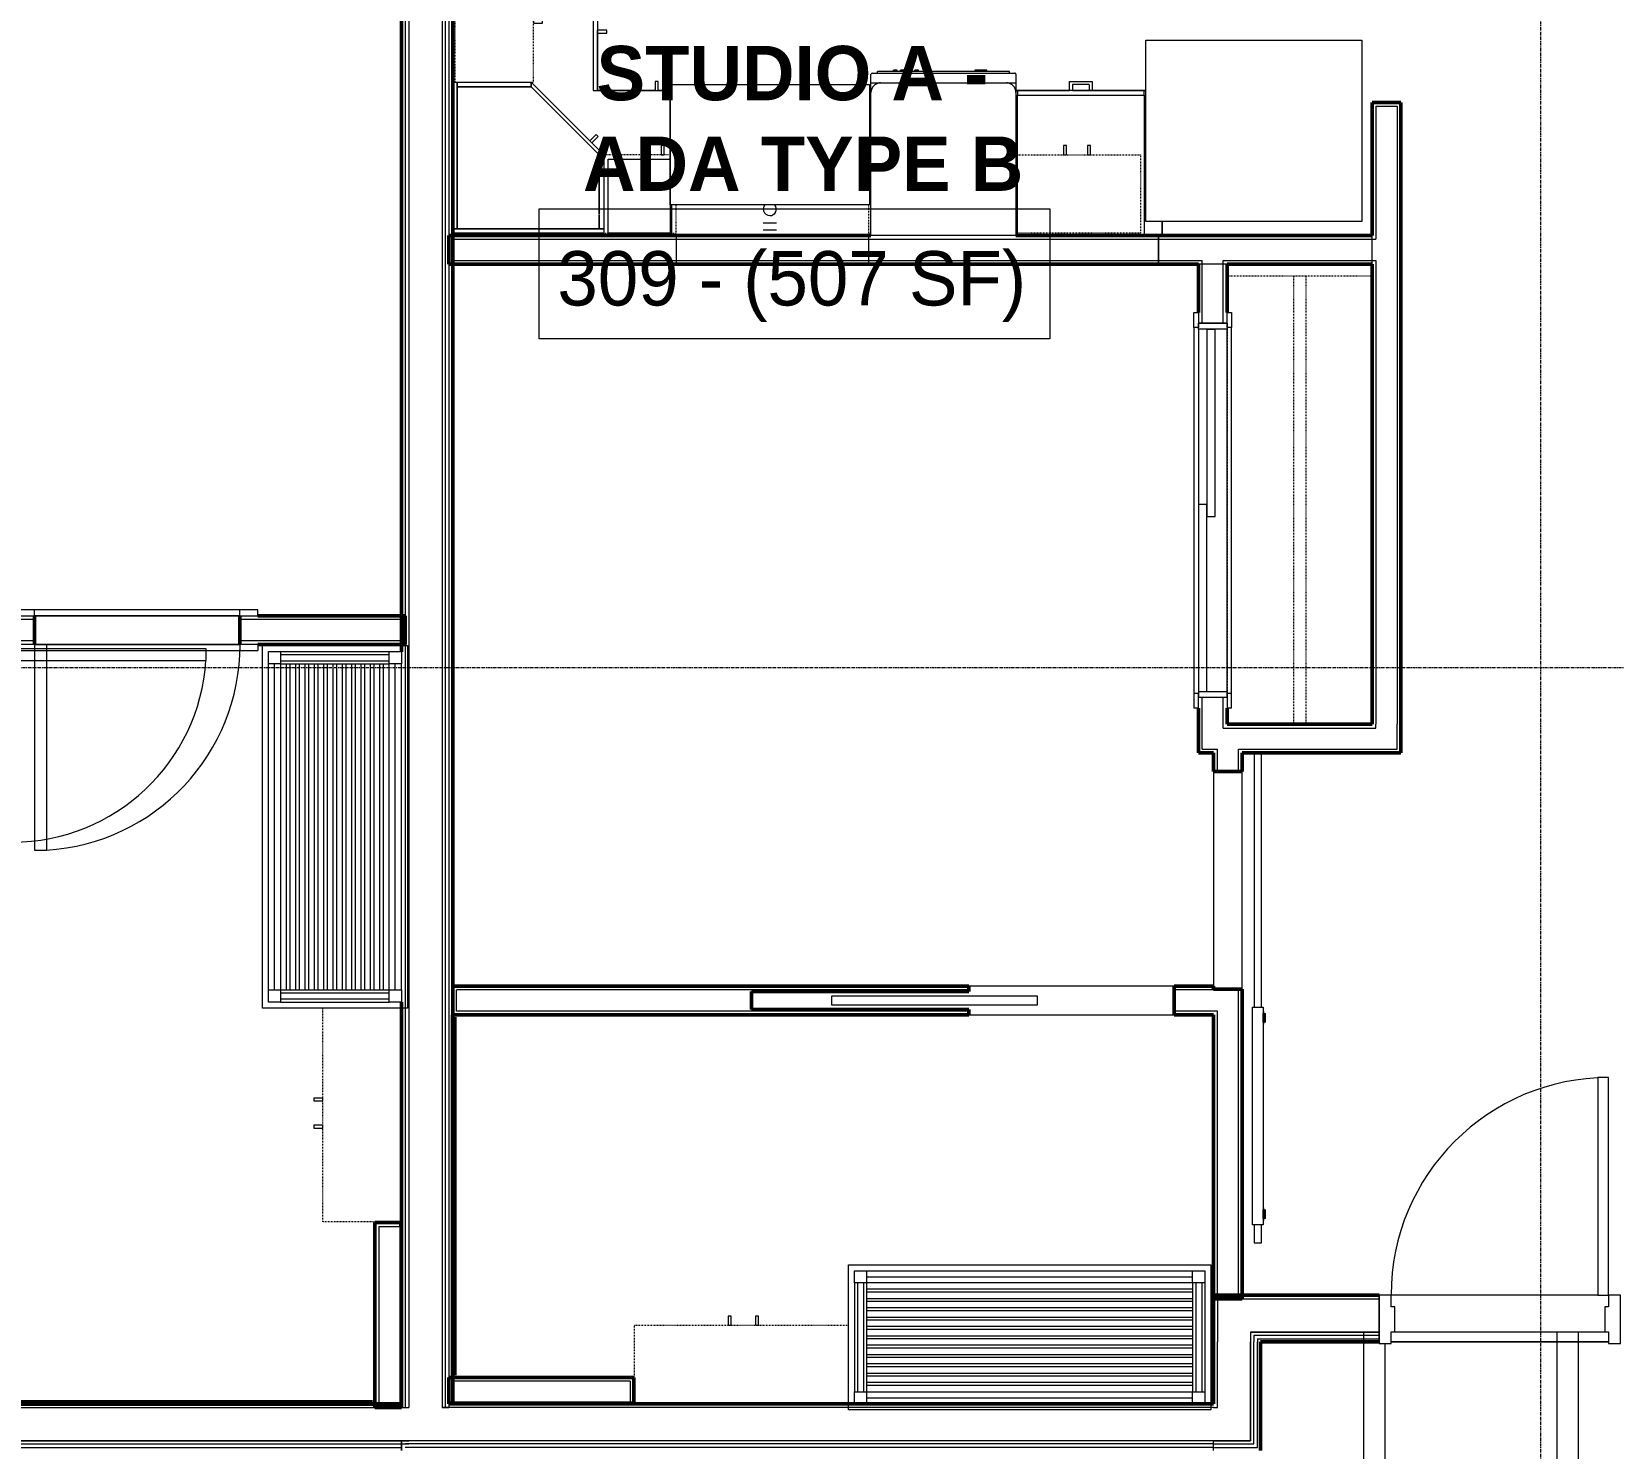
# Model space of a CAD drawing. Header units: inches. Extents: x -4218 to -1830, y 9767 to 12426.
# Drawn here: x -3404.2 to -3142.3, y 11718 to 11952.5 of the extents above; entities that cross this region are included whole.
import ezdxf

# ---------------------------------------------------------------- set-up
doc = ezdxf.new("R2010")
doc.units = ezdxf.units.IN
doc.header["$MEASUREMENT"] = 0
doc.linetypes.add('Dash', pattern=[0.25, 0.125, -0.125])
doc.linetypes.add('Grid Line 1_2_', pattern=[0.875, 0.5, -0.125, 0.125, -0.125])
for name, color, linetype, lineweight in [('0-1', 7, 'Continuous', 5), ('0-2', 10, 'Continuous', 9), ('A-AREA-IDEN', 2, 'Continuous', 9), ('A-DETL-MBND', 5, 'Continuous', 9), ('A-DOOR-1', 10, 'Continuous', 9), ('A-DOOR-2', 50, 'Continuous', 20), ('A-DOOR-4', 7, 'Continuous', 50), ('A-DOOR-FRAM-1', 10, 'Continuous', 9), ('A-DOOR-FRAM-3', 50, 'Continuous', 20), ('A-ROOF-1', 132, 'Continuous', 9), ('A-WALL-1', 7, 'Continuous', 50), ('A-WALL-2', 250, 'Continuous', 13), ('A-WALL-3', 10, 'Continuous', 9), ('A-WALL-4', 252, 'Continuous', 9), ('A-WALL-5', 253, 'Continuous', 9), ('A-WALL-6', 254, 'Continuous', 9), ('A-WALL-7', 113, 'Continuous', 9), ('I-WALL-1', 7, 'Continuous', 50), ('I-WALL-2', 10, 'Continuous', 9), ('I-WALL-3', 252, 'Continuous', 9), ('I-WALL-4', 253, 'Continuous', 9), ('P-SANR-FIXT-1', 10, 'Continuous', 9), ('P-SANR-FIXT-2', 252, 'Continuous', 9), ('Q-CASE', 31, 'Continuous', 9), ('Q-CASE-1', 253, 'Continuous', 9), ('Q-CASE-2', 252, 'Continuous', 9), ('Q-CASE-3', 10, 'Continuous', 9), ('Q-CASE-4', 252, 'Dash', 9), ('Q-CASE-5', 253, 'Dash', 9), ('Q-CASE-6', 254, 'Continuous', 9), ('Q-CASE-8', 10, 'Dash', 9), ('Q-CASE-HDLN-1', 10, 'Dash', 9), ('Q-CASE-HDLN-2', 252, 'Dash', 9), ('Q-SPCQ-1', 10, 'Continuous', 9), ('S-BEAM', 12, 'Continuous', 9), ('S-GRID-1', 1, 'Grid Line 1_2_', 9)]:
    doc.layers.add(name, color=color, linetype=linetype, lineweight=lineweight)
doc.styles.add('Century Gothic', font='ufonts.com_century-gothic.ttf', dxfattribs={"height": 9})
doc.styles.add('Century Gothic_B', font='GOTHICB.TTF', dxfattribs={"height": 9})

# ---------------------------------------------------------------- blocks, each defined once
blk = doc.blocks.new('SWING - SINGLE - FLUSH - 2-10 x 6-8 - PRIVACY-3199407-BACKGROUND - RCP - 3RD FLOOR')
at = {"layer": 'A-DOOR-1'}
blk.add_arc((17, 2.37), 34.07, 93.3657, 180, dxfattribs=at)
at = {"layer": 'A-DOOR-2'}
for p, q in [((15, 2.37), (15, 36.38)), ((17, 36.38), (15, 36.38)), ((17, 2.37), (17, 36.38)), ((17, 2.37), (15, 2.37))]:
    blk.add_line(p, q, dxfattribs=at)
at = {"layer": 'A-DOOR-FRAM-1'}
for p, q in [((-17, 3.37), (-20, 3.37)), ((-20, 2.37), (-20, 3.37)), ((17, 3.37), (-17, 3.37)), ((-17, 2.37), (-17, 3.37)), ((20, 3.37), (17, 3.37)), ((17, 2.37), (17, 3.37)), ((20, 2.37), (20, 3.37)), ((-20, 2.37), (-17, 2.37)), ((-17, 2.37), (17, 2.37)), ((17, 2.37), (20, 2.37)), ((-17, -2.38), (-20, -2.38)), ((-20, -2.38), (-20, -3.38)), ((17, -2.38), (-17, -2.38)), ((-17, -2.38), (-17, -3.38)), ((20, -2.38), (17, -2.38)), ((17, -2.38), (17, -3.38)), ((20, -2.38), (20, -3.38)), ((-20, -3.38), (-17, -3.38)), ((-17, -3.38), (17, -3.38)), ((17, -3.38), (20, -3.38))]:
    blk.add_line(p, q, dxfattribs=at)
blk = doc.blocks.new('SWING - SINGLE - FLUSH - 2-8 x 6-8 - PASSAGE-V59-BACKGROUND - RCP - 3RD FLOOR')
at = {"layer": 'A-DOOR-1'}
blk.add_arc((16, -2.38), 32.07, 180, 266.4241, dxfattribs=at)
at = {"layer": 'A-DOOR-2'}
for p, q in [((14, -2.38), (14, -34.38)), ((16, -2.38), (14, -2.38)), ((16, -2.38), (16, -34.38)), ((16, -34.38), (14, -34.38))]:
    blk.add_line(p, q, dxfattribs=at)
at = {"layer": 'A-DOOR-FRAM-1'}
for p, q in [((-16, 3.37), (-19, 3.37)), ((-19, 3.37), (-19, 2.37)), ((-16, 3.37), (-16, 2.37)), ((-12.08, 3.37), (-16, 3.37)), ((16, 3.37), (12.92, 3.37)), ((19, 3.37), (16, 3.37)), ((16, 3.37), (16, 2.37)), ((19, 3.37), (19, 2.37)), ((-19, 2.37), (-16, 2.37)), ((-16, 2.37), (-12.08, 2.37)), ((12.92, 2.37), (16, 2.37)), ((16, 2.37), (19, 2.37)), ((-16, -2.38), (-19, -2.38)), ((-19, -3.38), (-19, -2.38)), ((-16, -3.38), (-16, -2.38)), ((16, -2.38), (-16, -2.38)), ((19, -2.38), (16, -2.38)), ((16, -3.38), (16, -2.38)), ((19, -3.38), (19, -2.38)), ((-19, -3.38), (-16, -3.38)), ((-16, -3.38), (15.63, -3.38)), ((16, -3.38), (19, -3.38))]:
    blk.add_line(p, q, dxfattribs=at)
blk = doc.blocks.new('Bath Vanity - Bath Vanity 60_-3150019-BACKGROUND - RCP - 3RD FLOOR')
at = {"layer": 'Q-CASE-2'}
for p, q in [((-29.26, 0), (-29.26, 1)), ((30.74, 1), (30.74, 0)), ((30.74, 0), (-29.26, 0))]:
    blk.add_line(p, q, dxfattribs=at)
at = {"layer": 'Q-CASE-3'}
for p, q in [((-29.26, 1), (-29.26, 24)), ((-29.26, 24), (30.74, 24)), ((30.74, 24), (30.74, 1)), ((-28.26, 21), (-28.26, 23)), ((-28.26, 23), (-26.26, 23)), ((-28.26, 21), (-28.26, 3)), ((-26.26, 21), (-28.26, 21)), ((-27.76, 21), (-27.76, 3)), ((-26.76, 21), (-26.76, 3)), ((-26.26, 23), (27.74, 23)), ((-26.26, 23), (-26.26, 21)), ((-26.26, 22), (27.74, 22)), ((27.74, 21), (-26.26, 21)), ((-26.26, 21), (-26.26, 3)), ((27.74, 21), (27.74, 23)), ((27.74, 23), (29.74, 23)), ((27.74, 21), (27.74, 3)), ((29.74, 21), (27.74, 21)), ((28.24, 21), (28.24, 3)), ((29.24, 21), (29.24, 3)), ((29.74, 23), (29.74, 21)), ((29.74, 21), (29.74, 3)), ((-26.26, 20), (27.74, 20)), ((27.74, 19.45), (-26.26, 19.45)), ((-26.26, 18.45), (27.74, 18.45)), ((27.74, 17.91), (-26.26, 17.91)), ((-26.26, 16.91), (27.74, 16.91)), ((27.74, 16.36), (-26.26, 16.36)), ((-26.26, 15.36), (27.74, 15.36)), ((27.74, 14.82), (-26.26, 14.82)), ((-26.26, 13.82), (27.74, 13.82)), ((27.74, 13.27), (-26.26, 13.27)), ((-26.26, 12.27), (27.74, 12.27)), ((27.74, 11.73), (-26.26, 11.73)), ((-26.26, 10.73), (27.74, 10.73)), ((27.74, 10.18), (-26.26, 10.18)), ((-26.26, 9.18), (27.74, 9.18)), ((27.74, 8.64), (-26.26, 8.64)), ((-26.26, 7.64), (27.74, 7.64)), ((27.74, 7.09), (-26.26, 7.09)), ((-26.26, 6.09), (27.74, 6.09)), ((27.74, 5.55), (-26.26, 5.55)), ((-28.26, 1), (-28.26, 3)), ((-28.26, 3), (-26.26, 3)), ((-26.26, 4.55), (27.74, 4.55)), ((27.74, 4), (-26.26, 4)), ((-26.26, 3), (27.74, 3)), ((-26.26, 3), (-26.26, 1)), ((27.74, 1), (27.74, 3)), ((27.74, 3), (29.74, 3)), ((29.74, 3), (29.74, 1)), ((-26.26, 1), (-28.26, 1)), ((-26.26, 2), (27.74, 2)), ((-26.26, 1), (27.74, 1)), ((29.74, 1), (27.74, 1))]:
    blk.add_line(p, q, dxfattribs=at)
blk = doc.blocks.new('300 Series Wall Hung Cabinet_326 - 36_-V55-BACKGROUND - RCP - 3RD FLOOR')
at = {"layer": 'Q-CASE-3'}
for p, q in [((-2.01, 14.69), (-2.5, 14.69)), ((-2.5, 14.69), (-2.5, 13.19)), ((-2.5, 13.19), (-2.01, 13.19)), ((-2.01, 13.19), (-2.01, 14.69)), ((2.49, 14.69), (2, 14.69)), ((2, 14.69), (2, 13.19)), ((2, 13.19), (2.49, 13.19)), ((2.49, 13.19), (2.49, 14.69))]:
    blk.add_line(p, q, dxfattribs=at)
at = {"layer": 'Q-CASE-4'}
blk.add_line((17.37, 0.19), (-18, 0.19), dxfattribs=at)
at = {"layer": 'Q-CASE-8'}
for p, q in [((-18, 0.19), (-18, 13.19)), ((-18, 13.19), (17.37, 13.19))]:
    blk.add_line(p, q, dxfattribs=at)
blk = doc.blocks.new('POCKET - FLUSH - 2-10 x 6-8-2882530-BACKGROUND - RCP - 3RD FLOOR')
at = {"layer": 'A-DOOR-2'}
for p, q in [((-39.67, -0.75), (-39.67, 0.75)), ((-39.67, 0.75), (-5.67, 0.75)), ((-5.67, 0.75), (-5.67, -0.75)), ((-5.67, -0.75), (-39.67, -0.75))]:
    blk.add_line(p, q, dxfattribs=at)
blk = doc.blocks.new('SLIDING - FLUSH - 5-0 x 6-8-3203585-BACKGROUND - RCP - 3RD FLOOR')
at = {"layer": 'A-DOOR-1'}
for p, q in [((-32.75, 2.25), (-32.75, 3)), ((-30.25, 3), (-32.75, 3)), ((30.25, 3), (-30.25, 3)), ((-30.25, 3), (-30.25, 2.25)), ((30.25, 2.25), (30.25, 3)), ((30.25, 3), (32.75, 3)), ((32.75, 3), (32.75, 2.25)), ((-32.75, 2.25), (-30.25, 2.25)), ((1, 2.25), (-30, 2.25)), ((-30, 2.25), (-30, 0.88)), ((-30, 0.88), (1, 0.88)), ((30, 0.88), (-1, 0.88)), ((-1, 0.88), (-1, -0.5)), ((1, 2.25), (1, 0.88)), ((30, 0.88), (30, -0.5)), ((32.75, 2.25), (30.25, 2.25)), ((-32.75, -3.25), (-32.75, -2.5)), ((-30.25, -2.5), (-32.75, -2.5)), ((-30.25, -2.5), (-30.25, -3.25)), ((-1, -0.5), (30, -0.5)), ((30.25, -2.5), (32.75, -2.5)), ((30.25, -3.25), (30.25, -2.5)), ((32.75, -2.5), (32.75, -3.25)), ((-32.75, -3.25), (-30.25, -3.25)), ((-30.25, -3.25), (30.25, -3.25)), ((32.75, -3.25), (30.25, -3.25))]:
    blk.add_line(p, q, dxfattribs=at)
at = {"layer": 'A-DOOR-FRAM-1'}
for p, q in [((-30, 2.25), (-31, 2.25)), ((-31, -2.5), (-31, 2.25)), ((-30, 2.25), (-30, -2.5)), ((30, 2.25), (1, 2.25)), ((30, -2.5), (30, 2.25)), ((30, 2.25), (31, 2.25)), ((31, 2.25), (31, -2.5)), ((-31, -2.5), (-30, -2.5)), ((-30, -2.5), (30, -2.5)), ((31, -2.5), (30, -2.5))]:
    blk.add_line(p, q, dxfattribs=at)
blk = doc.blocks.new('Refrigerator_-_Side-by-Side_6047 - 36_ X 30_-1372843-BACKGROUND - RCP - 3RD FLOOR')
at = {"layer": 'Q-SPCQ-1'}
for p, q in [((-17.88, 15.58), (17.87, 15.58)), ((-17.88, -14.42), (-17.88, 15.58)), ((17.87, 15.58), (17.87, -14.42)), ((17.87, -14.42), (-17.88, -14.42))]:
    blk.add_line(p, q, dxfattribs=at)
blk = doc.blocks.new('Dishwasher_15404 - 34_ counter-V64-BACKGROUND - RCP - 3RD FLOOR')
at = {"layer": 'Q-SPCQ-1'}
for p, q in [((0, 24), (23.68, 24)), ((0, 0), (0, 24)), ((23.68, 24), (25.25, 24)), ((25.25, 24), (26.68, 24)), ((25.25, 24), (25.25, 22.43)), ((26.87, 23.8), (26.87, 0.2)), ((25.25, 22.43), (25.25, 1.57)), ((26.87, 22.91), (27.12, 22.91)), ((27.12, 21.39), (27.12, 22.91)), ((27.12, 20.19), (27.12, 21.39)), ((27.12, 20.28), (27.37, 20.28)), ((27.12, 3.81), (27.12, 20.19)), ((27.12, 19.69), (27.37, 19.69)), ((27.12, 19.1), (27.37, 19.1)), ((27.12, 18.51), (27.37, 18.51)), ((27.37, 19.69), (27.37, 20.28)), ((27.37, 18.51), (27.37, 19.1)), ((27.12, 17.92), (27.37, 17.92)), ((27.12, 17.33), (27.37, 17.33)), ((27.12, 16.74), (27.37, 16.74)), ((27.12, 16.15), (27.37, 16.15)), ((27.37, 17.33), (27.37, 17.92)), ((27.37, 16.15), (27.37, 16.74)), ((27.37, 6.79), (27.12, 6.79)), ((27.37, 5.81), (27.37, 6.79)), ((27.37, 4.82), (27.37, 5.81)), ((27.12, 2.61), (27.12, 3.81)), ((27.12, 4.82), (27.37, 4.82)), ((23.68, 0), (0, 0)), ((25.25, 1.57), (25.25, 0)), ((26.87, 1.09), (27.12, 1.09)), ((27.12, 1.09), (27.12, 2.61)), ((25.25, 0), (23.68, 0)), ((26.68, 0), (25.25, 0))]:
    blk.add_line(p, q, dxfattribs=at)
for centre, radius, start, end in [((23.68, 22.43), 1.57, 360, 90), ((26.68, 23.8), 0.197, 360, 90), ((23.68, 22.43), 1.57, 32.077, 42.3359), ((23.68, 22.43), 1.57, 17.8182, 27.5266), ((23.68, 22.43), 1.57, 360, 13.6425), ((23.68, 1.57), 1.57, 270, 360), ((23.68, 1.57), 1.57, 317.6641, 327.923), ((23.68, 1.57), 1.57, 332.4734, 342.1818), ((23.68, 1.57), 1.57, 346.4342, 360), ((26.68, 0.2), 0.197, 270, 360), ((26.68, 0.2), 0.197, 270, 345)]:
    blk.add_arc(centre, radius, start, end, dxfattribs=at)
blk = doc.blocks.new('BARN - FLUSH - 3-0 x 7-0 BARN DOOR-V65-BACKGROUND - RCP - 3RD FLOOR')
at = {"layer": 'A-DOOR-1'}
for p, q in [((-57, -4.32), (-60, -4.32)), ((-60, -4.32), (-60, -4.95)), ((-60, -4.95), (-60, -5.57)), ((-57, -5.82), (-57, -4.07)), ((-57, -4.07), (-21, -4.07)), ((-21, -4.07), (-21, -5.82)), ((21, -4.32), (-21, -4.32)), ((21, -4.95), (21, -4.32)), ((21, -5.57), (21, -4.95)), ((-60, -5.57), (-57, -5.57)), ((-21, -5.82), (-57, -5.82)), ((-21, -5.57), (21, -5.57))]:
    blk.add_line(p, q, dxfattribs=at)
at = {"layer": 'A-DOOR-4'}
for p, q in [((-56, -6), (-56, -5.82)), ((-54.5, -6), (-56, -6)), ((-54.5, -5.82), (-54.5, -6)), ((-23.5, -6), (-23.5, -5.82)), ((-22, -6), (-23.5, -6)), ((-22, -5.82), (-22, -6))]:
    blk.add_line(p, q, dxfattribs=at)
blk = doc.blocks.new('OD_CW_Closet - OD_CW_Closet-2508933-BACKGROUND - RCP - 3RD FLOOR')
at = {"layer": 'Q-CASE-HDLN-1'}
for p, q in [((0.74, 24), (0.74, 0)), ((0.74, 13), (74.9, 13)), ((0.74, 11), (74.9, 11)), ((0.74, 0), (6.74, 0)), ((9.24, 0), (69.74, 0)), ((72.24, 0), (74.9, 0))]:
    blk.add_line(p, q, dxfattribs=at)
at = {"layer": 'Q-CASE-HDLN-2'}
for p, q in [((74.9, 24), (0.74, 24)), ((74.9, 0), (74.9, 24))]:
    blk.add_line(p, q, dxfattribs=at)
blk = doc.blocks.new('Base Cabinet Corner 197 - Base Cabinet Corner 197-2565125-BACKGROUND - RCP - 3RD FLOOR')
at = {"layer": 'Q-CASE-3'}
for p, q in [((-23.26, 0), (12.74, 0)), ((-23.26, -36), (-23.26, 0)), ((12.74, 0), (12.74, -24)), ((0.74, -23.25), (0.74, -36)), ((12.74, -23.25), (0.74, -23.25)), ((0.74, -23.25), (0.74, -24)), ((0.74, -24), (0.74, -36)), ((12.74, -24), (0.74, -24)), ((10.73, -24), (10.24, -24)), ((10.24, -24), (10.24, -25.5)), ((10.24, -25.5), (10.73, -25.5)), ((10.73, -25.5), (10.73, -24)), ((2.23, -33.51), (0.73, -33.51)), ((0.73, -33.51), (0.73, -34)), ((0.73, -34), (2.23, -34)), ((2.23, -34), (2.23, -33.51)), ((0.74, -36), (-23.26, -36))]:
    blk.add_line(p, q, dxfattribs=at)
blk = doc.blocks.new('Base Cabinet 3 Drawer 230 - Base Cabinet 3 Drawer 230 21_-2554957-BACKGROUND - RCP - 3RD FLOOR')
at = {"layer": 'Q-CASE-3'}
for p, q in [((-9.76, -23.25), (-9.76, 0)), ((-9.76, 0), (11.24, 0)), ((11.24, 0), (11.24, -23.25)), ((-9.76, -23.25), (-9.76, -24)), ((11.24, -23.25), (-9.76, -23.25)), ((11.24, -24), (11.24, -23.25)), ((-9.76, -24), (11.24, -24)), ((-0.64, -24), (-1.14, -24)), ((-1.14, -25.5), (-1.14, -24)), ((2.61, -25.5), (-1.14, -25.5)), ((-0.64, -25), (-0.64, -24)), ((-0.64, -25), (2.11, -25)), ((2.11, -25), (2.11, -24)), ((2.11, -24), (2.61, -24)), ((2.61, -24), (2.61, -25.5))]:
    blk.add_line(p, q, dxfattribs=at)
blk = doc.blocks.new('308 - 308 x 24_-2727436-BACKGROUND - RCP - 3RD FLOOR')
at = {"layer": 'Q-CASE'}
for p, q in [((0, -25.19), (-12, -13.19)), ((-12, -13.19), (-11.25, -13.19)), ((-11.25, -13.19), (0, -24.44)), ((0, -24.44), (0, -25.19))]:
    blk.add_line(p, q, dxfattribs=at)
at = {"layer": 'Q-CASE-1'}
for p, q in [((-12, -0.19), (10.32, -0.19)), ((10.37, -0.19), (12.62, -0.19)), ((12.62, -0.94), (13, -0.94)), ((13, -0.94), (12.62, -0.94)), ((13, -25.19), (12.62, -25.19))]:
    blk.add_line(p, q, dxfattribs=at)
at = {"layer": 'Q-CASE-2'}
for p, q in [((-12, -0.94), (-12, -0.19)), ((-12, -3.31), (-12, -0.94)), ((-12, -0.94), (-11.25, -0.94)), ((12.62, -0.94), (-12, -0.94)), ((-11.25, -3.2), (-11.25, -0.94)), ((-11.25, -0.94), (12.25, -0.94)), ((-11.25, -0.94), (-11.25, -3.2)), ((12.25, -0.94), (12.25, -24.44)), ((12.25, -25.19), (12.25, -0.94)), ((12.25, -0.94), (12.62, -0.94)), ((-12, -13.19), (-12, -3.33)), ((-11.25, -13.19), (-11.25, -3.27)), ((-11.25, -3.27), (-11.25, -13.19)), ((-11.25, -13.19), (-12, -13.19)), ((0, -24.44), (-11.25, -13.19)), ((-10.05, -15.14), (-11.11, -16.2)), ((-10.76, -16.55), (-9.7, -15.49)), ((-11.11, -16.2), (-10.76, -16.55)), ((12.25, -24.44), (0, -24.44)), ((0, -25.19), (0, -24.44)), ((0, -24.44), (12.25, -24.44)), ((12.25, -25.19), (0, -25.19)), ((12.25, -24.44), (12.25, -25.19)), ((12.62, -25.19), (12.25, -25.19))]:
    blk.add_line(p, q, dxfattribs=at)
at = {"layer": 'Q-CASE-6'}
for p, q in [((12.62, -0.19), (13, -0.19)), ((13, -0.19), (13, -0.94)), ((13, -0.94), (13, -25.19))]:
    blk.add_line(p, q, dxfattribs=at)
blk = doc.blocks.new('300 Series Wall Hung Cabinet_302 - 24_ X 24_-2588623-BACKGROUND - RCP - 3RD FLOOR')
at = {"layer": 'Q-CASE-4'}
for p, q in [((12, -4.87), (12, -0.19)), ((11.6, -13.19), (11.85, -13.19))]:
    blk.add_line(p, q, dxfattribs=at)
at = {"layer": 'Q-CASE-5'}
blk.add_line((12, -0.19), (11.6, -0.19), dxfattribs=at)
blk = doc.blocks.new('300 Series Wall Hung Cabinet_301 - 12_ x 24_-2732593-BACKGROUND - RCP - 3RD FLOOR')
at = {"layer": 'Q-CASE-1'}
blk.add_line((-5.25, -0.19), (5.25, -0.19), dxfattribs=at)
at = {"layer": 'Q-CASE-2'}
for p, q in [((-5.25, -4.87), (-5.25, -0.19)), ((5.25, -0.19), (5.25, -3.41)), ((5.25, -3.44), (5.25, -12.44)), ((5.25, -12.44), (-5, -12.44)), ((-3.51, -13.19), (-4, -13.19)), ((-4, -13.19), (-4, -14.69)), ((-4, -14.69), (-3.51, -14.69)), ((-3.51, -14.69), (-3.51, -13.19))]:
    blk.add_line(p, q, dxfattribs=at)
at = {"layer": 'Q-CASE-4'}
for p, q in [((-6, -0.19), (-6, -4.87)), ((6, -3.31), (6, -0.19)), ((6, -13.19), (6, -3.33)), ((-5, -13.19), (6, -13.19))]:
    blk.add_line(p, q, dxfattribs=at)
at = {"layer": 'Q-CASE-5'}
blk.add_line((6, -0.19), (-6, -0.19), dxfattribs=at)
blk = doc.blocks.new('kitchen_faucet_14143 - kitchen_faucet_14143-V70-BACKGROUND - RCP - 3RD FLOOR')
at = {"layer": 'P-SANR-FIXT-2'}
for p, q in [((2.26, -1.08), (2.26, 1.08)), ((2.34, 1.08), (2.34, -1.08)), ((3.44, -1.08), (3.44, 1.08))]:
    blk.add_line(p, q, dxfattribs=at)
for start, end in [(0, 130.3805), (285.1305, 360), (229.6195, 285)]:
    blk.add_arc((0, 0), 1.08, start, end, dxfattribs=at)
blk = doc.blocks.new('Stainless Steel Farmhous Kitchen Sink - Stainless Steel Farmhous Kitchen Sink-2443921-BACKGROUND - RCP - 3RD FLOOR')
at = {"layer": 'P-SANR-FIXT-1'}
for p, q in [((-33, -22.2), (-33, -2.25)), ((-33, -2.25), (0, -2.25)), ((0, -2.25), (0, -22.2)), ((0, -22.2), (-33, -22.2))]:
    blk.add_line(p, q, dxfattribs=at)
blk = doc.blocks.new('300 Series Wall Hung Cabinet_302 - 24_ X 24_-V73-BACKGROUND - RCP - 3RD FLOOR')
at = {"layer": 'Q-CASE-2'}
for p, q in [((-1.76, -13.19), (-2.25, -13.19)), ((-2.25, -13.19), (-2.25, -14.69)), ((-2.25, -14.69), (-1.76, -14.69)), ((-1.76, -14.69), (-1.76, -13.19)), ((2.24, -13.19), (1.75, -13.19)), ((1.75, -13.19), (1.75, -14.69)), ((1.75, -14.69), (2.24, -14.69)), ((2.24, -14.69), (2.24, -13.19))]:
    blk.add_line(p, q, dxfattribs=at)
at = {"layer": 'Q-CASE-4'}
for p, q in [((-12, -0.19), (-12, -13.19)), ((12, -13.19), (12, -0.19)), ((-12, -13.19), (12, -13.19))]:
    blk.add_line(p, q, dxfattribs=at)
at = {"layer": 'Q-CASE-5'}
blk.add_line((12, -0.19), (-12, -0.19), dxfattribs=at)
blk = doc.blocks.new('300 Series Wall Hung Cabinet_302 - 21_ X 24_-2838688-BACKGROUND - RCP - 3RD FLOOR')
at = {"layer": 'Q-CASE-2'}
for p, q in [((-1.76, 14.69), (-2.25, 14.69)), ((-2.25, 14.69), (-2.25, 13.19)), ((-2.25, 13.19), (-1.76, 13.19)), ((-1.76, 13.19), (-1.76, 14.69)), ((2.24, 14.69), (1.75, 14.69)), ((1.75, 14.69), (1.75, 13.19)), ((1.75, 13.19), (2.24, 13.19)), ((2.24, 13.19), (2.24, 14.69))]:
    blk.add_line(p, q, dxfattribs=at)
at = {"layer": 'Q-CASE-4'}
for p, q in [((-10.1, 13.19), (10.5, 13.19)), ((10.5, 13.19), (10.5, 0.23))]:
    blk.add_line(p, q, dxfattribs=at)
at = {"layer": 'Q-CASE-5'}
blk.add_line((10.5, 0.19), (-10.1, 0.19), dxfattribs=at)
blk = doc.blocks.new('Bath Vanity - Bath Vanity 60_-V77-BACKGROUND - RCP - 3RD FLOOR')
at = {"layer": 'Q-CASE-2'}
for p, q in [((-29.26, 0), (-29.26, 1)), ((30.74, 1), (30.74, 0.37)), ((30.74, 0.37), (30.74, 0)), ((30.74, 0), (-29.26, 0))]:
    blk.add_line(p, q, dxfattribs=at)
at = {"layer": 'Q-CASE-3'}
for p, q in [((-29.26, 1), (-29.26, 24)), ((-29.26, 24), (30.74, 24)), ((30.74, 24), (30.74, 1)), ((-28.26, 21), (-28.26, 23)), ((-28.26, 23), (-26.26, 23)), ((-28.26, 21), (-28.26, 3)), ((-26.26, 21), (-28.26, 21)), ((-27.76, 21), (-27.76, 3)), ((-26.76, 21), (-26.76, 3)), ((-26.26, 23), (27.74, 23)), ((-26.26, 23), (-26.26, 21)), ((-26.26, 22), (27.74, 22)), ((27.74, 21), (-26.26, 21)), ((-26.26, 21), (-26.26, 3)), ((27.74, 21), (27.74, 23)), ((27.74, 23), (29.74, 23)), ((27.74, 21), (27.74, 3)), ((29.74, 21), (27.74, 21)), ((28.24, 21), (28.24, 3)), ((29.24, 21), (29.24, 3)), ((29.74, 23), (29.74, 21)), ((29.74, 21), (29.74, 3)), ((-26.26, 20), (27.74, 20)), ((27.74, 19.45), (-26.26, 19.45)), ((-26.26, 18.45), (27.74, 18.45)), ((27.74, 17.91), (-26.26, 17.91)), ((-26.26, 16.91), (27.74, 16.91)), ((27.74, 16.36), (-26.26, 16.36)), ((-26.26, 15.36), (27.74, 15.36)), ((27.74, 14.82), (-26.26, 14.82)), ((-26.26, 13.82), (27.74, 13.82)), ((27.74, 13.27), (-26.26, 13.27)), ((-26.26, 12.27), (27.74, 12.27)), ((27.74, 11.73), (-26.26, 11.73)), ((-26.26, 10.73), (27.74, 10.73)), ((27.74, 10.18), (-26.26, 10.18)), ((-26.26, 9.18), (27.74, 9.18)), ((27.74, 8.64), (-26.26, 8.64)), ((-26.26, 7.64), (27.74, 7.64)), ((27.74, 7.09), (-26.26, 7.09)), ((-26.26, 6.09), (27.74, 6.09)), ((27.74, 5.55), (-26.26, 5.55)), ((-28.26, 1), (-28.26, 3)), ((-28.26, 3), (-26.26, 3)), ((-26.26, 4.55), (27.74, 4.55)), ((27.74, 4), (-26.26, 4)), ((-26.26, 3), (27.74, 3)), ((-26.26, 3), (-26.26, 1)), ((27.74, 1), (27.74, 3)), ((27.74, 3), (29.74, 3)), ((29.74, 3), (29.74, 1)), ((-26.26, 1), (-28.26, 1)), ((-26.26, 2), (27.74, 2)), ((-26.26, 1), (27.74, 1)), ((29.74, 1), (27.74, 1))]:
    blk.add_line(p, q, dxfattribs=at)
blk = doc.blocks.new('300 Series Wall Hung Cabinet_326 - 36_-V81-BACKGROUND - RCP - 3RD FLOOR')
at = {"layer": 'Q-CASE-3'}
for p, q in [((-2.01, 14.69), (-2.5, 14.69)), ((-2.5, 14.69), (-2.5, 13.19)), ((-2.5, 13.19), (-2.01, 13.19)), ((-2.01, 13.19), (-2.01, 14.69)), ((2.49, 14.69), (2, 14.69)), ((2, 14.69), (2, 13.19)), ((2, 13.19), (2.49, 13.19)), ((2.49, 13.19), (2.49, 14.69))]:
    blk.add_line(p, q, dxfattribs=at)
at = {"layer": 'Q-CASE-8'}
for p, q in [((-18, 0.19), (-18, 13.19)), ((-18, 13.19), (17.37, 13.19)), ((17.37, 0.19), (-18, 0.19))]:
    blk.add_line(p, q, dxfattribs=at)
blk = doc.blocks.new('CTR - 1st Phase - Unit Layouts_rvt-1-BACKGROUND - RCP - 3RD FLOOR')
at = {"layer": 'A-WALL-1'}
for p, q in [((-3182.25, 11918.75), (-3182.25, 11940.76)), ((-3182.25, 11940.76), (-3181.62, 11940.76)), ((-3181.62, 11940.76), (-3178.12, 11940.76)), ((-3178.12, 11940.76), (-3177.5, 11940.76)), ((-3177.5, 11940.76), (-3177.5, 11837.85)), ((-3335.1, 11918.12), (-3335.1, 11918.75)), ((-3335.1, 11918.75), (-3265.22, 11918.75)), ((-3335.1, 11914.62), (-3335.1, 11918.12)), ((-3241.22, 11918.75), (-3182.25, 11918.75)), ((-3335.1, 11914), (-3335.1, 11914.62)), ((-3211.02, 11914), (-3335.1, 11914)), ((-3211.02, 11906.01), (-3211.02, 11914)), ((-3206.27, 11914), (-3206.27, 11906.01)), ((-3182.25, 11914), (-3206.27, 11914)), ((-3182.25, 11837.85), (-3182.25, 11914)), ((-3403.72, 11855.79), (-3403.72, 11851.04)), ((-3369.72, 11851.04), (-3369.72, 11855.79)), ((-3366.72, 11855.79), (-3342.35, 11855.79)), ((-3342.35, 11855.79), (-3342.35, 11855.16)), ((-3342.35, 11855.16), (-3342.35, 11851.66)), ((-3342.35, 11851.66), (-3342.35, 11851.04)), ((-3342.35, 11851.04), (-3366.72, 11851.04)), ((-3211.02, 11833.1), (-3211.02, 11840.51)), ((-3206.27, 11840.51), (-3206.27, 11837.85)), ((-3206.27, 11837.85), (-3182.25, 11837.85)), ((-3177.5, 11837.85), (-3177.5, 11833.72)), ((-3210.4, 11833.1), (-3211.02, 11833.1)), ((-3208.5, 11833.1), (-3210.4, 11833.1)), ((-3208.5, 11830), (-3208.5, 11833.1)), ((-3203.75, 11833.1), (-3203.75, 11830)), ((-3177.5, 11833.1), (-3203.75, 11833.1)), ((-3177.5, 11833.72), (-3177.5, 11833.1)), ((-3203.75, 11830), (-3208.5, 11830)), ((-3334.47, 11794.49), (-3249.02, 11794.49)), ((-3334.47, 11793.87), (-3334.47, 11794.49)), ((-3334.47, 11790.37), (-3334.47, 11793.87)), ((-3249.02, 11794.49), (-3249.02, 11793.62)), ((-3215.02, 11794.49), (-3208.5, 11794.49)), ((-3215.02, 11789.74), (-3215.02, 11794.49)), ((-3208.5, 11794.49), (-3208.5, 11794)), ((-3208.5, 11794), (-3203.75, 11794)), ((-3203.75, 11794), (-3203.75, 11742.72)), ((-3249.02, 11793.62), (-3285.02, 11793.62)), ((-3285.02, 11793.62), (-3285.02, 11790.62)), ((-3334.51, 11729.74), (-3334.51, 11789.74)), ((-3334.51, 11789.74), (-3334.13, 11789.74)), ((-3334.47, 11789.74), (-3334.47, 11790.37)), ((-3249.02, 11789.74), (-3334.47, 11789.74)), ((-3334.13, 11789.37), (-3334.13, 11730.12)), ((-3285.02, 11790.62), (-3249.02, 11790.62)), ((-3249.02, 11790.62), (-3249.02, 11789.74)), ((-3208.5, 11789.74), (-3215.02, 11789.74)), ((-3208.5, 11742.72), (-3208.5, 11789.74)), ((-3347.35, 11724.74), (-3347.35, 11755.36)), ((-3347.35, 11755.36), (-3346.72, 11755.36)), ((-3346.72, 11755.36), (-3343.22, 11755.36)), ((-3343.22, 11755.36), (-3342.97, 11755.36)), ((-3342.97, 11755.36), (-3342.97, 11724.74)), ((-3207.87, 11742.72), (-3208.5, 11742.72)), ((-3204.37, 11742.72), (-3207.87, 11742.72)), ((-3203.75, 11742.72), (-3204.37, 11742.72)), ((-3335.1, 11729.74), (-3304.47, 11729.74)), ((-3335.1, 11729.12), (-3335.1, 11729.74)), ((-3335.1, 11725.62), (-3335.1, 11729.12)), ((-3334.13, 11729.74), (-3334.51, 11729.74)), ((-3304.47, 11729.74), (-3304.47, 11729.12)), ((-3304.47, 11729.12), (-3304.47, 11725.62)), ((-3406.97, 11725.71), (-3347.72, 11725.71)), ((-3347.35, 11725.71), (-3347.35, 11725.33)), ((-3347.35, 11725.33), (-3407.35, 11725.33)), ((-3346.72, 11724.74), (-3347.35, 11724.74)), ((-3343.22, 11724.74), (-3346.72, 11724.74)), ((-3342.97, 11724.74), (-3343.22, 11724.74)), ((-3335.1, 11725.37), (-3335.1, 11725.62)), ((-3304.47, 11725.37), (-3335.1, 11725.37)), ((-3304.47, 11725.62), (-3304.47, 11725.37))]:
    blk.add_line(p, q, dxfattribs=at)
at = {"layer": 'A-WALL-2'}
for p, q in [((-3181.62, 11940.13), (-3178.12, 11940.13)), ((-3181.62, 11940.13), (-3181.62, 11918.12)), ((-3178.12, 11940.13), (-3178.12, 11837.85)), ((-3334.47, 11914.62), (-3334.47, 11918.12)), ((-3334.47, 11918.12), (-3182.25, 11918.12)), ((-3182.25, 11918.12), (-3181.62, 11918.12)), ((-3334.47, 11914.62), (-3210.4, 11914.62)), ((-3210.4, 11914), (-3210.4, 11914.62)), ((-3206.9, 11914), (-3206.9, 11914.62)), ((-3206.9, 11914.62), (-3182.25, 11914.62)), ((-3182.25, 11914.62), (-3181.62, 11914.62)), ((-3181.62, 11914.62), (-3181.62, 11837.85)), ((-3210.4, 11904.26), (-3210.4, 11914)), ((-3206.9, 11904.26), (-3206.9, 11914)), ((-3403.72, 11855.16), (-3457.13, 11855.16)), ((-3342.97, 11855.16), (-3369.72, 11855.16)), ((-3342.97, 11855.16), (-3342.97, 11851.66)), ((-3403.72, 11851.66), (-3406.35, 11851.66)), ((-3342.97, 11851.66), (-3369.72, 11851.66)), ((-3210.4, 11833.72), (-3210.4, 11842.26)), ((-3206.9, 11837.22), (-3206.9, 11842.26)), ((-3206.9, 11837.22), (-3206.27, 11837.22)), ((-3206.27, 11837.22), (-3181.62, 11837.22)), ((-3181.62, 11837.22), (-3181.62, 11837.85)), ((-3178.12, 11837.22), (-3178.12, 11837.85)), ((-3178.12, 11833.72), (-3178.12, 11837.22)), ((-3210.4, 11833.72), (-3207.87, 11833.72)), ((-3207.87, 11833.1), (-3207.87, 11833.72)), ((-3207.87, 11830), (-3207.87, 11833.1)), ((-3204.37, 11833.1), (-3204.37, 11833.72)), ((-3204.37, 11833.72), (-3178.12, 11833.72)), ((-3204.37, 11830), (-3204.37, 11833.1)), ((-3249.02, 11793.87), (-3333.85, 11793.87)), ((-3333.85, 11790.37), (-3333.85, 11793.87)), ((-3208.5, 11793.87), (-3215.02, 11793.87)), ((-3207.87, 11793.87), (-3208.5, 11793.87)), ((-3207.87, 11793.87), (-3207.87, 11794)), ((-3204.37, 11743.35), (-3204.37, 11794)), ((-3249.02, 11790.37), (-3333.85, 11790.37)), ((-3208.5, 11790.37), (-3215.02, 11790.37)), ((-3207.87, 11790.37), (-3208.5, 11790.37)), ((-3207.87, 11743.35), (-3207.87, 11790.37)), ((-3346.72, 11754.74), (-3343.22, 11754.74)), ((-3346.72, 11754.74), (-3346.72, 11725.36)), ((-3343.22, 11754.74), (-3343.22, 11755.36)), ((-3343.22, 11755.36), (-3343.22, 11754.74)), ((-3343.22, 11754.74), (-3343.22, 11725.36)), ((-3204.37, 11743.35), (-3207.87, 11743.35)), ((-3305.1, 11729.12), (-3334.47, 11729.12)), ((-3334.47, 11725.62), (-3334.47, 11729.12)), ((-3305.1, 11729.12), (-3305.1, 11725.62)), ((-3343.22, 11725.36), (-3346.72, 11725.36)), ((-3343.22, 11724.74), (-3343.22, 11725.36)), ((-3343.22, 11725.36), (-3343.22, 11724.74)), ((-3335.1, 11725.62), (-3334.47, 11725.62)), ((-3334.47, 11725.62), (-3335.1, 11725.62)), ((-3305.1, 11725.62), (-3334.47, 11725.62)), ((-3305.1, 11725.62), (-3304.47, 11725.62)), ((-3304.47, 11725.62), (-3305.1, 11725.62))]:
    blk.add_line(p, q, dxfattribs=at)
at = {"layer": 'A-WALL-3'}
for p, q in [((-3369.72, 11855.79), (-3403.72, 11855.79)), ((-3403.72, 11851.04), (-3369.72, 11851.04)), ((-3208.5, 11830), (-3208.5, 11794.49)), ((-3203.75, 11794), (-3203.75, 11830)), ((-3215.02, 11794.49), (-3249.02, 11794.49)), ((-3249.02, 11789.74), (-3215.02, 11789.74))]:
    blk.add_line(p, q, dxfattribs=at)
at = {"layer": 'A-WALL-4'}
for p, q in [((-3297.47, 11918.75), (-3297.47, 11914)), ((-3297.47, 11918.75), (-3297.47, 11914)), ((-3265.62, 11918.75), (-3265.62, 11914)), ((-3265.62, 11918.75), (-3265.62, 11914)), ((-3217.62, 11918.75), (-3217.62, 11914.03)), ((-3217.62, 11914.03), (-3217.62, 11918.75)), ((-3217, 11918.75), (-3182.25, 11918.75)), ((-3297.47, 11914), (-3334.47, 11914)), ((-3265.62, 11914), (-3297.47, 11914)), ((-3217.62, 11914), (-3265.62, 11914)), ((-3211.02, 11914), (-3217.62, 11914)), ((-3182.25, 11914), (-3206.27, 11914)), ((-3403.72, 11855.79), (-3403.72, 11851.04)), ((-3369.72, 11855.79), (-3369.72, 11851.04)), ((-3203.75, 11830), (-3208.5, 11830)), ((-3249.02, 11793.62), (-3249.02, 11794.49)), ((-3215.02, 11794.49), (-3215.02, 11789.74)), ((-3208.5, 11794.49), (-3208.5, 11794)), ((-3203.75, 11794), (-3208.5, 11794)), ((-3285.02, 11790.62), (-3285.02, 11793.62)), ((-3285.02, 11793.62), (-3249.02, 11793.62)), ((-3249.02, 11790.62), (-3285.02, 11790.62)), ((-3249.02, 11789.74), (-3249.02, 11790.62))]:
    blk.add_line(p, q, dxfattribs=at)
at = {"layer": 'A-WALL-5'}
for p, q in [((-3335.1, 11918.75), (-3334.47, 11918.75)), ((-3182.25, 11914), (-3182.25, 11918.75)), ((-3334.47, 11914), (-3335.1, 11914)), ((-3206.27, 11914), (-3211.02, 11914)), ((-3206.27, 11904.26), (-3211.02, 11904.26)), ((-3206.27, 11842.26), (-3211.02, 11842.26))]:
    blk.add_line(p, q, dxfattribs=at)
at = {"layer": 'A-WALL-6'}
for p, q in [((-3335.1, 11914), (-3335.1, 11918.75)), ((-3334.47, 11918.75), (-3297.47, 11918.75)), ((-3297.47, 11918.75), (-3265.62, 11918.75)), ((-3265.62, 11918.75), (-3265.22, 11918.75)), ((-3241.22, 11918.75), (-3217.62, 11918.75)), ((-3217.62, 11918.75), (-3217, 11918.75))]:
    blk.add_line(p, q, dxfattribs=at)
at = {"layer": 'A-WALL-7'}
for p, q in [((-3334.47, 12073), (-3334.47, 11918.75)), ((-3334.47, 11918.75), (-3334.47, 12073)), ((-3310.47, 11952.25), (-3310.47, 11952.73)), ((-3310.47, 11942.75), (-3310.47, 11952.25)), ((-3310.47, 11952.25), (-3310.47, 11942.75)), ((-3300.96, 11942.75), (-3310.47, 11942.75)), ((-3310.47, 11942.75), (-3300.96, 11942.75)), ((-3298.47, 11942.75), (-3300.47, 11942.75)), ((-3300.47, 11942.75), (-3298.47, 11942.75)), ((-3265.22, 11942.75), (-3265.47, 11942.75)), ((-3265.47, 11942.75), (-3265.22, 11942.75)), ((-3232.35, 11942.75), (-3241.22, 11942.75)), ((-3241.22, 11942.75), (-3232.35, 11942.75)), ((-3231.85, 11942.75), (-3232.35, 11942.75)), ((-3229.1, 11942.75), (-3231.85, 11942.75)), ((-3231.85, 11942.75), (-3229.1, 11942.75)), ((-3228.6, 11942.75), (-3229.1, 11942.75)), ((-3219.72, 11942.75), (-3228.6, 11942.75)), ((-3228.6, 11942.75), (-3219.72, 11942.75)), ((-3217, 11918.75), (-3217, 11921.06)), ((-3217, 11921.06), (-3217, 11918.75)), ((-3334.47, 11918.75), (-3265.22, 11918.75)), ((-3265.22, 11918.75), (-3334.47, 11918.75)), ((-3241.22, 11918.75), (-3217, 11918.75)), ((-3217, 11918.75), (-3241.22, 11918.75))]:
    blk.add_line(p, q, dxfattribs=at)
at = {"layer": '0-2'}
for name, p, rotation in [('300 Series Wall Hung Cabinet_302 - 24_ X 24_-V73-BACKGROUND - RCP - 3RD FLOOR', (-3334.29, 11956.12), 89.99999999999456), ('Base Cabinet Corner 197 - Base Cabinet Corner 197-2565125-BACKGROUND - RCP - 3RD FLOOR', (-3334.47, 11942.01), 89.99999999994854), ('Dishwasher_15404 - 34_ counter-V64-BACKGROUND - RCP - 3RD FLOOR', (-3241.22, 11918.75), 90.00000000003523), ('308 - 308 x 24_-2727436-BACKGROUND - RCP - 3RD FLOOR', (-3321.47, 11918.93), 180), ('Stainless Steel Farmhous Kitchen Sink - Stainless Steel Farmhous Kitchen Sink-2443921-BACKGROUND - RCP - 3RD FLOOR', (-3298.47, 11921.56), 180), ('Base Cabinet 3 Drawer 230 - Base Cabinet 3 Drawer 230 21_-2554957-BACKGROUND - RCP - 3RD FLOOR', (-3229.74, 11918.75), 180), ('300 Series Wall Hung Cabinet_301 - 12_ x 24_-2732593-BACKGROUND - RCP - 3RD FLOOR', (-3303.47, 11918.93), 180), ('300 Series Wall Hung Cabinet_302 - 24_ X 24_-2588623-BACKGROUND - RCP - 3RD FLOOR', (-3253.62, 11918.93), 180), ('kitchen_faucet_14143 - kitchen_faucet_14143-V70-BACKGROUND - RCP - 3RD FLOOR', (-3281.97, 11923.11), 269.9999999999512), ('OD_CW_Closet - OD_CW_Closet-2508933-BACKGROUND - RCP - 3RD FLOOR', (-3206.25, 11912.74), 269.9999999999845), ('SLIDING - FLUSH - 5-0 x 6-8-3203585-BACKGROUND - RCP - 3RD FLOOR', (-3208.77, 11873.26), 90.00000000002521), ('SWING - SINGLE - FLUSH - 2-10 x 6-8 - PRIVACY-3199407-BACKGROUND - RCP - 3RD FLOOR', (-3386.72, 11853.41), 180), ('SWING - SINGLE - FLUSH - 2-8 x 6-8 - PASSAGE-V59-BACKGROUND - RCP - 3RD FLOOR', (-3409.72, 11834.41), 89.99999999999615), ('Bath Vanity - Bath Vanity 60_-3150019-BACKGROUND - RCP - 3RD FLOOR', (-3341.97, 11820.13), 90.00000000015642), ('BARN - FLUSH - 3-0 x 7-0 BARN DOOR-V65-BACKGROUND - RCP - 3RD FLOOR', (-3206.12, 11812), 90.00000000000244), ('300 Series Wall Hung Cabinet_326 - 36_-V55-BACKGROUND - RCP - 3RD FLOOR', (-3342.79, 11773.49), 90.00000000002076)]:
    blk.add_blockref(name, p, dxfattribs=dict(at, rotation=rotation))
for name, p in [('Refrigerator_-_Side-by-Side_6047 - 36_ X 30_-1372843-BACKGROUND - RCP - 3RD FLOOR', (-3201.85, 11935.48)), ('300 Series Wall Hung Cabinet_302 - 21_ X 24_-2838688-BACKGROUND - RCP - 3RD FLOOR', (-3231.12, 11918.93)), ('POCKET - FLUSH - 2-10 x 6-8-2882530-BACKGROUND - RCP - 3RD FLOOR', (-3232.02, 11792.12)), ('Bath Vanity - Bath Vanity 60_-V77-BACKGROUND - RCP - 3RD FLOOR', (-3239.71, 11724.37)), ('300 Series Wall Hung Cabinet_326 - 36_-V81-BACKGROUND - RCP - 3RD FLOOR', (-3286.35, 11725.18))]:
    blk.add_blockref(name, p, dxfattribs=at)
blk = doc.blocks.new('HOLLOW METAL - UNIT DOOR-2191978-BACKGROUND - RCP - 3RD FLOOR')
at = {"layer": 'A-DOOR-1'}
blk.add_arc((18, 4.125), 36, 90, 180, dxfattribs=at)
at = {"layer": 'A-DOOR-2'}
for p, q in [((18, 40.125), (16.25, 40.125)), ((16.25, 40.125), (16.25, 4.125)), ((18, 4.125), (18, 40.125)), ((16.25, 4.125), (18, 4.125))]:
    blk.add_line(p, q, dxfattribs=at)
at = {"layer": 'A-DOOR-FRAM-3'}
for p, q in [((-18, 4.125), (-20, 4.125)), ((-20, 4.125), (-20, -3.875)), ((-18, 2.1875), (-18, 4.125)), ((18, 4.125), (18, 2.1875)), ((20, 4.125), (18, 4.125)), ((20, -3.875), (20, 4.125)), ((-17.375, 2.1875), (-18, 2.1875)), ((-17.375, -1.9375), (-17.375, 2.1875)), ((18, 2.1875), (17.375, 2.1875)), ((17.375, 2.1875), (17.375, -1.9375)), ((-18, -3.875), (-18, -1.9375)), ((-18, -1.9375), (-17.375, -1.9375)), ((17.375, -1.9375), (18, -1.9375)), ((18, -1.9375), (18, -3.875)), ((-20, -3.875), (-18, -3.875)), ((18, -3.875), (20, -3.875))]:
    blk.add_line(p, q, dxfattribs=at)
blk = doc.blocks.new('CTR - 1st Phase - Common Walls_rvt-1-BACKGROUND - RCP - 3RD FLOOR')
at = {"layer": 'A-WALL-2'}
for p, q in [((-3342.35, 12110.34), (-3342.35, 11725.36)), ((-3341.72, 12110.34), (-3341.72, 11725.36)), ((-3336.22, 12110.34), (-3336.22, 11725.36)), ((-3335.72, 12110.34), (-3335.72, 11725.36)), ((-3335.1, 12110.34), (-3335.1, 11725.36)), ((-3207.87, 11742.74), (-3181.12, 11742.74)), ((-3207.87, 11742.74), (-3207.87, 11737.24)), ((-3207.87, 11737.24), (-3207.87, 11735.61)), ((-3202.37, 11737.24), (-3181.12, 11737.24)), ((-3202.37, 11737.24), (-3202.37, 11736.74)), ((-3202.37, 11736.74), (-3202.37, 11735.61)), ((-3201.87, 11736.74), (-3181.12, 11736.74)), ((-3201.87, 11736.74), (-3201.87, 11736.11)), ((-3207.87, 11724.74), (-3207.87, 11735.61)), ((-3202.37, 11719.24), (-3202.37, 11735.61)), ((-3201.87, 11736.11), (-3201.87, 11735.61)), ((-3201.87, 11718.74), (-3201.87, 11735.61)), ((-3201.25, 11736.11), (-3181.12, 11736.11)), ((-3201.25, 11736.11), (-3201.25, 11735.61)), ((-3201.25, 11718.11), (-3201.25, 11735.61)), ((-3411.17, 11724.74), (-3342.97, 11724.74)), ((-3342.97, 11724.74), (-3342.35, 11724.74)), ((-3342.35, 11725.36), (-3342.35, 11724.74)), ((-3342.35, 11724.74), (-3341.72, 11724.74)), ((-3341.72, 11725.36), (-3341.72, 11724.74)), ((-3336.22, 11725.36), (-3336.22, 11724.74)), ((-3336.22, 11724.74), (-3335.72, 11724.74)), ((-3335.72, 11724.74), (-3336.22, 11724.74)), ((-3335.72, 11725.36), (-3335.72, 11724.74)), ((-3335.72, 11724.74), (-3335.1, 11724.74)), ((-3335.1, 11724.74), (-3335.72, 11724.74)), ((-3335.1, 11725.36), (-3335.1, 11724.74)), ((-3208.5, 11724.74), (-3335.1, 11724.74)), ((-3208.5, 11724.74), (-3207.87, 11724.74)), ((-3417.8, 11718.11), (-3342.97, 11718.11)), ((-3417.17, 11718.74), (-3342.97, 11718.74)), ((-3416.67, 11719.24), (-3342.97, 11719.24)), ((-3342.97, 11719.24), (-3341.72, 11719.24)), ((-3342.97, 11718.74), (-3342.35, 11718.74)), ((-3342.35, 11718.74), (-3341.72, 11718.74)), ((-3341.72, 11718.74), (-3342.35, 11718.74)), ((-3341.72, 11718.11), (-3342.35, 11718.11)), ((-3208.5, 11719.24), (-3341.72, 11719.24)), ((-3208.5, 11718.74), (-3341.72, 11718.74)), ((-3208.5, 11718.11), (-3341.72, 11718.11)), ((-3208.5, 11719.24), (-3207.87, 11719.24)), ((-3208.5, 11718.74), (-3202.37, 11718.74)), ((-3208.5, 11718.11), (-3201.87, 11718.11)), ((-3207.87, 11719.24), (-3202.37, 11719.24)), ((-3202.37, 11718.74), (-3201.87, 11718.74)), ((-3201.87, 11718.11), (-3201.25, 11718.11))]:
    blk.add_line(p, q, dxfattribs=at)
at = {"layer": 'I-WALL-1'}
for p, q in [((-3342.97, 11849.86), (-3342.97, 12110.34)), ((-3334.47, 12110.34), (-3334.47, 11725.36)), ((-3342.97, 11725.36), (-3342.97, 11791.86)), ((-3208.5, 11742.74), (-3208.5, 11743.36)), ((-3208.5, 11743.36), (-3181.12, 11743.36)), ((-3208.5, 11735.61), (-3208.5, 11742.74)), ((-3208.5, 11725.36), (-3208.5, 11735.61)), ((-3181.12, 11735.61), (-3200.75, 11735.61)), ((-3200.75, 11735.61), (-3200.75, 11717.61)), ((-3410.55, 11725.36), (-3342.97, 11725.36)), ((-3334.47, 11725.36), (-3208.5, 11725.36))]:
    blk.add_line(p, q, dxfattribs=at)
at = {"layer": 'I-WALL-2'}
for p, q in [((-3144.87, 11743.36), (-3179.12, 11743.36)), ((-3179.12, 11735.61), (-3143.12, 11735.61))]:
    blk.add_line(p, q, dxfattribs=at)
at = {"layer": 'I-WALL-3'}
for p, q in [((-3181.12, 11735.61), (-3200.75, 11735.61)), ((-3200.75, 11735.61), (-3200.75, 11717.61)), ((-3143.12, 11735.61), (-3179.12, 11735.61))]:
    blk.add_line(p, q, dxfattribs=at)
at = {"layer": 'I-WALL-4'}
for p, q in [((-3181.12, 11735.61), (-3181.12, 11743.36)), ((-3342.97, 11717.61), (-3342.97, 11719.24)), ((-3342.97, 11719.24), (-3342.97, 11717.61)), ((-3208.5, 11717.61), (-3208.5, 11719.24)), ((-3208.5, 11717.61), (-3208.5, 11719.24))]:
    blk.add_line(p, q, dxfattribs=at)
at = {"layer": '0-2'}
blk.add_blockref('HOLLOW METAL - UNIT DOOR-2191978-BACKGROUND - RCP - 3RD FLOOR', (-3161.12, 11739.24), dxfattribs=at)
blk = doc.blocks.new('Dimension Lumber - LVL - 3_5X5_5-V182-BACKGROUND - RCP - 3RD FLOOR')
at = {"layer": 'A-DETL-MBND'}
for p, q in [((-3183.67, 11737.24), (-3183.67, 11735.61)), ((-3183.67, 11735.61), (-3183.67, 11714.31)), ((-3180.17, 11735.36), (-3180.17, 11714.31)), ((-3183.67, 11711.93), (-3183.67, 11709.44)), ((-3180.17, 11711.93), (-3180.17, 11709.44)), ((-3183.67, 11707.06), (-3183.67, 11705.68)), ((-3180.17, 11707.06), (-3180.17, 11705.68)), ((-3183.67, 11703.3), (-3183.67, 11648.36)), ((-3180.17, 11703.3), (-3180.17, 11648.36)), ((-3183.67, 11648.36), (-3183.67, 11647.97)), ((-3183.67, 11647.97), (-3180.17, 11647.97)), ((-3180.17, 11648.36), (-3180.17, 11647.97))]:
    blk.add_line(p, q, dxfattribs=at)
blk = doc.blocks.new('Dimension Lumber - LVL - 3_5X5_5-V183-BACKGROUND - RCP - 3RD FLOOR')
at = {"layer": 'A-DETL-MBND'}
for p, q in [((-3151.67, 11737.24), (-3151.67, 11735.61)), ((-3148.17, 11737.24), (-3148.17, 11735.61)), ((-3151.67, 11735.61), (-3151.67, 11714.31)), ((-3148.17, 11735.61), (-3148.17, 11714.31)), ((-3151.67, 11711.93), (-3151.67, 11709.44)), ((-3148.17, 11711.93), (-3148.17, 11709.44)), ((-3151.67, 11707.06), (-3151.67, 11705.68)), ((-3148.17, 11707.06), (-3148.17, 11705.68)), ((-3151.67, 11703.3), (-3151.67, 11648.36)), ((-3148.17, 11703.3), (-3148.17, 11648.36)), ((-3151.67, 11648.36), (-3151.67, 11647.97)), ((-3151.67, 11647.97), (-3148.17, 11647.97)), ((-3148.17, 11648.36), (-3148.17, 11647.97))]:
    blk.add_line(p, q, dxfattribs=at)

msp = doc.modelspace()

# ---------------------------------------------------------------- linework, layer by layer
at = {"layer": 'A-AREA-IDEN', "flags": 128}
msp.add_lwpolyline([(-3320.14, 11923.16), (-3235.64, 11923.16), (-3235.64, 11901.66), (-3320.14, 11901.66)], close=True, dxfattribs=at)
at = {"layer": 'A-ROOF-1'}
for p, q in [((-3181.12, 11737.24), (-3202.37, 11737.24)), ((-3202.37, 11737.24), (-3202.37, 11719.24)), ((-3143.12, 11737.24), (-3179.12, 11737.24)), ((-3342.98, 11719.24), (-3407.67, 11719.24)), ((-3202.37, 11719.24), (-3342.97, 11719.24))]:
    msp.add_line(p, q, dxfattribs=at)
at = {"layer": 'S-GRID-1'}
for p, q in [((-3154.32, 9836.18), (-3154.32, 12376.81)), ((-1830.2, 11847.19), (-4168.71, 11847.19))]:
    msp.add_line(p, q, dxfattribs=at)

# ---------------------------------------------------------------- block references
at = {"layer": '0-1'}
for name in ['CTR - 1st Phase - Unit Layouts_rvt-1-BACKGROUND - RCP - 3RD FLOOR', 'CTR - 1st Phase - Common Walls_rvt-1-BACKGROUND - RCP - 3RD FLOOR']:
    msp.add_blockref(name, (0, 0), dxfattribs=at)
at = {"layer": 'S-BEAM'}
for name in ['Dimension Lumber - LVL - 3_5X5_5-V182-BACKGROUND - RCP - 3RD FLOOR', 'Dimension Lumber - LVL - 3_5X5_5-V183-BACKGROUND - RCP - 3RD FLOOR']:
    msp.add_blockref(name, (0, 0), dxfattribs=at)

# ---------------------------------------------------------------- texts
at = {"layer": 'A-AREA-IDEN', "char_height": 9, "attachment_point": 1}
for s, insert, width, style in [('STUDIO A -', (-3310.64, 11950.13), 79.083, 'Century Gothic_B'), ('ADA TYPE B', (-3312.89, 11935.13), 84.537, 'Century Gothic_B'), ('309 - (507 SF)', (-3317.14, 11916.16), 94.839, 'Century Gothic')]:
    msp.add_mtext(s, dxfattribs=dict(at, insert=insert, width=width, style=style))

doc.saveas('drawing.dxf')
